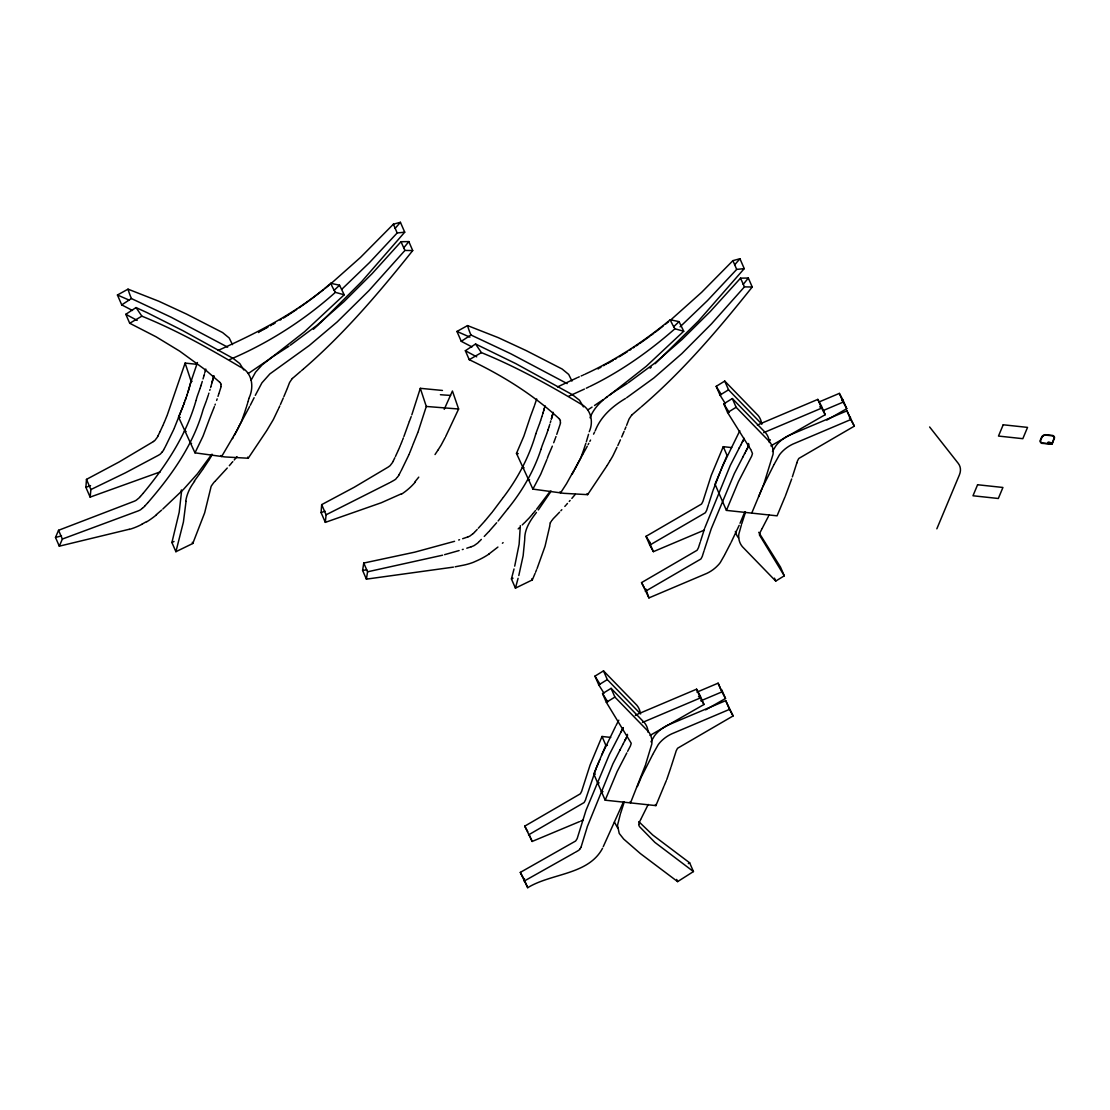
<?xml version="1.0" encoding="UTF-8"?>
<svg xmlns="http://www.w3.org/2000/svg" width="1110" height="1110" viewBox="0 0 1110 1110"><rect width="100%" height="100%" fill="white"/><g stroke="black" fill="none" stroke-linecap="round" stroke-linejoin="round"><path stroke-width="1.5" d="M524.725 538.836C524.628 528.818 530.538 520.09 536.435 512.473M524.711 539.696L523.143 555.721L518.8 575.549M153.471 441.502A32.62 26.806 -40.7 0 1 152.805 441.946L119.089 461.982L86.469 479.381L85.9 487.359L90.132 497.113L160.256 471.875M393.106 461.344L393.037 461.496A7.562 6.271 -40.6 0 1 392.468 462.565A16.4 13.556 -40.7 0 1 391.955 463.245L390.748 464.812A6.48 5.356 -40.8 0 1 389.901 465.825L388.666 466.727A32.62 26.806 -40.7 0 1 388.014 467.185L354.284 487.221L321.678 504.634L321.095 512.598L325.327 522.366L381.285 502.747L400.974 493.992M86.469 479.381L90.895 489.552L90.132 497.113M321.678 504.634L326.09 514.79L325.327 522.366M181.582 491.133L179.182 512.307L171.911 542.512L175.907 551.698L192.793 543.484L204.656 512.848L210.747 487.984A26.099 19.605 -24.7 0 1 210.845 487.401L211.15 486.416A5.314 3.996 -24.2 0 1 211.802 485.32L213.148 483.447A13.112 9.907 -24.1 0 1 214.299 482.004L214.785 481.573M186.05 501.331L183.414 522.033L175.907 551.698M520.326 525.668L519.119 544.275L514.707 566.155M454.573 541.305L414.765 552.156L363.761 563.048L362.595 570.401L366.397 579.142L453.407 567.127M363.761 563.048L367.563 571.803L366.397 579.142M638.916 824.147L638.999 823.44A11.891 8.783 -23.5 0 1 639.11 822.788A6.174 4.565 -23.5 0 1 639.485 821.913L640.72 819.485M549.616 526.653L549.977 524.392A25.572 19.203 -24.7 0 1 550.074 523.809L550.366 522.824M549.561 526.931L545.038 546.314L537.087 568.514M627.455 734.348L627.428 734.515A17.871 13.195 -23.5 0 0 627.303 735.111L626.581 737.359A62.271 45.982 -23.5 0 0 625.915 738.566L625.124 740.092M748.695 444.555L748.653 444.721A17.871 13.195 -23.5 0 0 748.529 445.318L747.807 447.566A62.271 45.982 -23.5 0 0 747.155 448.773L746.364 450.299M514.013 568.972L511.433 578.962L515.428 588.134L532.314 579.919L535.103 573.343M243.798 369.963L239.788 363.567L233.072 358.35L182.789 330.613L146.992 312.604L136.031 307.567L125.819 314.296L129.717 323.26L156.094 336.816L179.681 351.149L205.447 369.908L204.781 372.807M205.405 370.476L205.78 369.061M197.261 364.358L185.12 363.081L191.1 381.216L188.769 389.443M442.46 390.456L420.315 388.32L426.296 406.454L418.068 431.887M518.079 578.31L515.428 588.134M196.123 400.183L196.9 397.394A47.369 37.06 -28.8 0 1 197.4 395.868L200.022 388.514M211.982 382.7L212.496 380.772M212.163 382.02L213.273 378.038A11.447 8.825 -27.5 0 0 213.425 377.553A3.108 2.4 -27.5 0 0 213.481 377.053L213.481 376.942A14.846 11.461 -27.5 0 0 213.384 376.123L213.328 375.679M589.244 431.693C593.836 421.647 590.964 408.91 580.599 403.887C548.645 384.768 515.97 366.647 481.407 352.619L475.552 344.003L465.354 350.732L469.252 359.695C501.637 375.069 532.62 394.147 559.01 418.567M211.788 383.38L212.024 382.548M544.843 406.565L545.052 405.788M195.957 400.807L194.472 405.747M212.565 380.48L213.966 375.763M249.098 397.866C254.356 386.682 252.192 372.003 239.899 366.73C208.305 347.902 176.018 330.003 141.886 316.17L136.031 307.567M543.664 410.742L544.635 407.342M211.594 384.115L211.053 386.044M248.917 398.518L248.182 401.112M551.323 419.122L551.628 418.026M551.726 417.707L553.293 412.421M551.42 418.775L551.864 417.193M588.536 434.301L586.344 441.752M204.434 374.07L204.018 375.555M544.288 408.577L544.025 409.507M551.934 416.916L552.558 414.738L552.336 415.515M185.12 363.081L167.457 414.488M420.315 388.32L411.81 414.89M204.004 375.596L203.033 378.94M550.296 422.73L550.837 420.843M210.886 386.613L210.623 387.556M248.002 401.764L247.627 403.055M543.747 410.492L543.123 412.601M190.851 382.048L188.95 388.805M247.433 403.707L246.545 406.607M543.206 412.31L542.929 413.211M210.067 389.43L209.776 390.359M542.929 413.225L542.651 414.141M188.908 389.013L187.784 392.621M188.811 389.333L187.978 391.983M202.284 381.424L200.924 385.739M549.811 424.325L549.048 426.767M542.471 414.752L542.082 415.973M541.042 449.12L541.93 446.373A48.59 36.797 -28.4 0 1 542.485 444.846L546.578 434.177M197.455 362.512L191.35 380.48A48.771 39.585 -23.7 0 0 190.878 382.048M219.058 393.079L220.862 387.473A4.731 3.496 -23.5 0 0 221.07 386.446M246.337 407.259L244.769 412.074M540.958 449.425C533.868 471.042 522.241 491.036 507.908 508.644M208.916 393.148L208.625 394.078M541.888 416.611L540.695 420.302M796.855 462.87L792.346 476.898M187.909 392.191L187.104 394.73M218.837 393.772L217.99 396.409M585.844 443.362L583.804 449.467M535.825 433.774C529.206 456.834 517.787 478.382 503.274 497.433M548.853 427.392L548.049 429.861M587.454 826.27L612.887 763.86L620.157 749.694M558.843 428.141L560.259 423.909A4.704 3.469 -23.5 0 0 560.467 422.882M587.287 826.784L581.251 846.472A4.926 3.635 -23.5 0 1 580.946 847.374M708.818 503.593L712.773 491.244M700.577 541.097L704.531 528.748M704.364 549.825L711.26 528.721L734.348 473.554L743.228 456.363M620.559 813.505L624.278 801.906M645.618 764.485L651.764 744.186A25.461 18.801 -23.5 0 0 651.945 741.841L651.931 741.05A28.971 21.395 -23.5 0 0 648.24 731.421L614.898 697.08L611.097 688.339L602.563 693.611L606.351 702.339L631.215 743.242A17.871 13.195 -23.5 0 0 631.09 743.853L630.369 746.1A65.962 48.701 -23.5 0 0 629.495 747.71L627.622 751.345M671.12 766.691L675.629 752.649A65.962 48.701 -23.5 0 0 676.115 751.012L677.253 748.806A17.871 13.195 -23.5 0 0 677.627 748.223L733.1 715.936L725.718 700.646L667.734 725.191A28.971 21.395 -23.5 0 0 656.69 733.238L656.01 733.946A25.461 18.801 -23.5 0 0 654.289 736.138L650.973 741.799M201.021 385.434L200.216 387.889M208.333 395.007L206.585 400.238M558.621 428.821L556.762 434.371M713.106 490.218L721 469.891M704.878 527.722L730.324 465.326L739.426 447.621M620.31 814.282L617.507 825.341L619.227 833.416L623.681 839.063L640.345 853.548L677.627 881.617L693.445 871.558L689.657 862.831L652.722 834.997L638.833 821.664M645.465 765.012L630.508 802.905L630.036 801.808M745.518 512.112L741.702 523.976M670.787 767.732L666.763 779.567M708.471 504.662L707.264 508.38A65.962 48.701 -23.5 0 0 706.779 510.031L705.641 512.223A17.871 13.195 -23.5 0 0 705.266 512.806L649.794 545.093L653.388 551.656L704.226 530.15M700.23 542.166L699.023 545.884A65.962 48.701 -23.5 0 0 698.537 547.535L697.399 549.741A17.871 13.195 -23.5 0 0 697.024 550.31L641.552 582.597L648.934 597.902L706.917 573.343A28.971 21.395 -23.5 0 0 717.962 565.295L718.642 564.588A25.461 18.801 -23.5 0 0 720.362 562.409L724.469 555.236M704.017 550.907L702.824 554.611A65.962 48.701 -23.5 0 0 702.339 556.263L701.201 558.469A17.871 13.195 -23.5 0 0 700.826 559.052L645.34 591.325M741.369 525.002L738.871 533.952A25.461 18.801 -23.5 0 0 738.691 536.31L738.705 537.101A28.971 21.395 -23.5 0 0 742.41 546.717L775.737 581.071L784.284 575.812L780.483 567.071L758.74 532.314M791.694 478.965L785.408 495.906M186.896 395.368L187.174 394.522M194.264 406.357C183.982 438.561 164.793 467.088 143.44 492.965M536.713 398.934L534.645 405.094M186.674 396.006L186.966 395.16M546.786 433.566L548.049 429.875M186.744 395.798L185.453 399.614M540.584 420.607L539.654 423.368M217.158 398.879L216.63 400.419M186.036 397.907L185.217 400.252M539.543 423.673L536.366 432.248A47.355 37.046 -28.8 0 0 535.839 433.774M206.363 400.849L203.518 408.466A48.59 36.81 -28.4 0 0 202.991 409.992C193.154 445.11 171.495 475.413 147.894 502.636M244.547 412.712L241.966 420.052A50.56 37.338 -23.5 0 1 241.328 421.647A49.575 36.602 -23.5 0 1 240.745 422.91L236.916 430.486M534.437 405.719L530.316 416.861A48.771 39.613 -23.7 0 0 529.803 418.428L523.865 436.161L516.469 453.366L532.897 489.108L563.922 493.326L587.634 494.658L607.115 465.534M547.313 458.333L548.076 456.196A51.379 37.934 -23.5 0 1 548.562 454.975L552.35 446.137M546.883 459.554L540.695 474.317L532.897 489.108M583.582 450.105L581.293 456.474A50.005 36.921 -23.5 0 1 580.641 458.069A49.02 36.2 -23.5 0 1 580.058 459.332L566.516 483.71L560.536 492.965L559.939 491.869M140.387 496.503L140.262 496.656A12.446 9.518 -27 0 1 138.805 498.126L136.932 499.666A6.022 4.579 -27.1 0 1 135.781 500.513L134.546 501.11A35.881 27.348 -27.2 0 1 133.797 501.415L58.553 530.289L55.5 537.448L59.302 546.175L129.246 529.262M185.148 400.46L184.454 402.375M555.999 436.521L555.555 437.77M58.553 530.289L62.368 539.044L59.302 546.175M412.642 445.387L417.818 432.525M215.298 404.165L214.965 405.108M412.407 446.04L409.701 452.866M184.232 403.013L184.537 402.167M411.2 416.583L409.382 421.342M555.333 438.394L553.682 442.751M183.996 403.651L184.302 402.805M183.747 404.29L184.066 403.443M214.383 406.648L209.61 418.595A51.379 37.948 -23.5 0 0 209.152 419.816L203.019 436.202L194.985 452.838L224.9 456.931L248.224 458.236L266.58 430.846M183.83 404.082L183.108 405.996M403.873 436.591L409.243 421.689M183.275 405.566L181.998 408.882M403.346 437.978L402.666 439.726M183.025 406.218L181.874 409.202M167.194 415.182L165.487 419.413M402.389 440.434L400.682 444.666M182.026 408.771L178.557 417.096L194.985 452.838M751.747 513.111L763.708 484.501L773.004 454.392A25.461 18.801 -23.5 0 0 773.184 452.048L773.157 451.257A28.971 21.395 -23.5 0 0 769.466 441.627L736.138 407.287L732.336 398.546L723.789 403.818L727.591 412.545L750.637 449.37M181.485 410.159L174.492 427.627M641.386 776.847L652.68 754.578M287.254 388.528L289.224 383.408A7.798 5.758 -23.5 0 1 289.641 382.437L289.738 382.298A20.188 14.902 -23.5 0 1 290.14 381.66L291.514 379.62A9.296 6.868 -23.5 0 1 292.318 378.496M536.602 569.721L535.603 572.136M626.609 425.352L628.732 419.858A7.798 5.758 -23.5 0 1 629.162 418.872L629.259 418.748A20.188 14.916 -23.5 0 1 629.661 418.109L631.035 416.056A9.31 6.868 -23.5 0 1 631.826 414.946M598.914 761.724L593.781 773.975L605.172 800.185L655.899 805.61L663.752 786.712M286.935 389.305L283.855 396.659M625.957 426.934L624.847 429.57M596.431 767.69L597.707 764.624M664.168 785.7L666.319 780.594M165.196 420.121L164.308 422.23M400.391 445.374L399.503 447.469M610.736 737.415L602.022 736.471L590.062 765.081L582.237 789.432A65.546 48.41 -23.5 0 0 581.751 791.083L580.613 793.289A17.829 13.167 -23.5 0 0 580.239 793.872L524.752 826.145L532.148 841.449L579.462 821.65M731.698 447.594L723.262 446.678L711.288 475.288L703.476 499.639A65.962 48.701 -23.5 0 0 702.977 501.29L701.839 503.496A17.871 13.195 -23.5 0 0 701.478 504.079L645.992 536.352L649.794 545.093M599.414 760.53L605.824 745.212L602.022 736.471M720.154 471.93L715.02 484.182L726.412 510.392L777.069 515.831L784.978 496.919M720.654 470.737L721.431 468.864M721.722 468.184L727.064 455.419L723.262 446.678M721.292 469.211L722.707 465.798M605.172 800.185L617.146 771.575L626.817 752.913M726.412 510.392L738.386 481.782L748.307 462.606M623.501 801.822L603.257 846.666M740.037 523.282L744.741 512.043M936.84 528.818L959.401 474.872A18.634 13.764 -23.5 0 0 958.249 463.369L929.625 426.975M1052.03 444.097L1041.901 443.362A3.829 2.83 -23.5 0 1 1040.833 442.751L1040.195 441.78A3.663 2.706 -23.5 0 1 1040.125 440.642L1041.749 436.771A3.719 2.747 -23.5 0 1 1042.72 435.758L1043.289 435.841A3.649 2.692 -23.5 0 1 1044.191 435.37A3.163 2.345 -23.5 0 1 1045.44 435.092L1052.433 435.841A3.191 2.359 -23.5 0 1 1053.362 436.355L1053.903 437.201A3.219 2.386 -23.5 0 1 1053.959 438.186L1052.322 443.362M1052.336 443.362L1054.458 438.145A3.719 2.747 -23.5 0 0 1054.403 437.007A4.121 3.039 -23.5 0 0 1053.765 436.036A3.677 2.72 -23.5 0 0 1052.696 435.453L1045.509 434.69A3.663 2.706 -23.5 0 0 1044.08 434.995A4.176 3.08 -23.5 0 0 1043.025 435.536M599.775 759.684L597.915 764.11M722.929 465.284L739.343 431.707A65.962 48.701 -23.5 0 1 739.829 430.805M601.689 755.077L615.412 726.717M596.223 768.189L586.038 798.173A65.546 48.41 -23.5 0 0 585.553 799.824L584.415 802.03A17.829 13.167 -23.5 0 0 584.04 802.599L528.554 834.886M758.574 496.767L762.223 488.081M637.348 786.56L640.983 777.874M624.111 431.346L623.21 433.441M739.177 525.321L731.268 542.082M174.214 428.28L173.798 429.251M409.423 453.518L409.007 454.503M444.222 409.326L452.422 391.011L458.624 409.007L445.651 436.605M164.002 422.924L163.101 424.991M283.258 398.06L280.442 404.484M399.212 448.162L398.31 450.23M622.918 434.149L621.669 437.007M762.667 487.054L773.92 464.785M173.521 429.903L165.626 446.151M408.716 455.156L401.015 471.056M162.795 425.685L160.048 431.61M398.004 450.924L395.438 456.488M620.407 439.865L619.769 441.281M602.536 848.29C588.314 875.041 551.504 873.057 527.708 887.695L520.312 872.391L575.466 841.116A2.206 1.623 -23.5 0 0 575.91 840.603L576.021 840.45A14.735 10.878 -23.5 0 1 576.243 840.076L576.742 839.285A11.766 8.7 -23.5 0 0 577.131 838.647A4.926 3.635 -23.5 0 0 577.408 837.856L586.011 810.3L609.321 754.62L619.241 735.403M279.803 405.899L279.47 406.607M619.449 441.988L617.826 445.526M279.151 407.315L278.666 408.369M590.034 417.776C596.472 401.14 613.136 392.69 627.192 383.477M251.096 380.175L255.536 372.225L262.14 364.899L304.598 331.696L344.197 294.802L339.549 285.201L330.711 283.314C297.452 312.409 257.964 332.57 218.004 350.482M278.332 409.077L273.657 418.9A61.563 45.468 -23.5 0 1 272.894 420.315L267.01 430.139M393.287 460.955L394.827 457.75M157.953 436.008L159.965 431.79M157.911 436.091L157.87 436.175A7.562 6.271 -40.6 0 1 157.259 437.312A16.4 13.556 -40.7 0 1 156.746 438.006L155.636 439.449A6.48 5.356 -40.8 0 1 154.706 440.587L153.471 441.475M616.994 447.288L613.136 455.35A61.383 45.33 -23.5 0 1 612.387 456.751L610.306 460.275M239.455 425.449L246.143 413.045M578.893 461.552L582.806 454.254M255.272 395.396L261.904 382.867L269.883 373.904L309.301 345.488L337.135 321.969L368.922 290.64L404.914 250.444L412.712 250.555L408.813 241.591L401.001 241.716L372.183 273.573L343.892 301.753L316.544 325.674L290.32 345.238M578.587 462.176L576.812 465.645M595.224 430.833C600.69 416.472 612.664 406.107 625.568 398.435M641.039 818.847L648.212 804.431M594.558 432.165L593.572 434.149M254.121 397.713L250.277 405.275M237.068 430.167L239.33 425.768M742.104 442.446L742.645 441.392M744.505 453.879L745.837 451.298M745.906 451.173L746.447 450.119M748.584 462.093L750.735 457.917A65.962 48.701 -23.5 0 1 751.609 456.307L752.33 454.059A17.871 13.195 -23.5 0 1 752.455 453.449L750.901 449.786M615.953 725.676L618.104 721.5A65.962 48.701 -23.5 0 1 618.811 720.21M620.809 732.364L619.477 734.931M620.865 732.239L621.42 731.171M624.597 741.091L623.279 743.672M624.666 740.967L625.207 739.912M724.719 554.722L730.741 543.095M774.183 464.271L779.317 455.072A25.461 18.801 -23.5 0 1 781.038 452.894L781.69 452.172A28.971 21.395 -23.5 0 1 792.776 444.139L850.746 419.58L854.339 426.143L798.853 458.43A17.871 13.195 -23.5 0 1 798.479 459.013L797.341 461.219A65.962 48.701 -23.5 0 1 796.855 462.87M762.168 528.443L768.259 516.677M769.299 514.665L768.786 515.678M652.944 754.065L658.091 744.865A25.461 18.801 -23.5 0 1 659.812 742.687L660.45 741.966A28.971 21.395 -23.5 0 1 671.536 733.932L729.506 709.373L733.1 715.936M221.001 455.488L221.598 456.585L236.749 430.805M740.994 444.597L739.163 448.135M740.717 445.138L744.255 438.394M744.796 453.324L742.965 456.862M619.893 750.193L623.043 744.13M761.89 528.984L761.141 530.441A65.962 48.701 -23.5 0 1 760.267 532.051L759.545 534.298A17.871 13.195 -23.5 0 1 759.42 534.895L784.284 575.812M590.548 440.073L589.854 441.378M621.322 731.351L623.334 727.605L622.779 728.632A62.271 45.982 -23.5 0 0 622.113 729.839L621.586 730.852M742.826 441.058L743.353 440.046A62.271 45.982 -23.5 0 1 744.019 438.838L744.144 438.589M746.614 449.786L748.792 445.804M625.388 739.579L627.552 735.597M576.479 466.269L574.813 469.405M249.583 406.579L246.489 412.393M445.124 437.604L441.239 444.93A53.71 42.624 -32.1 0 1 439.99 446.914L438.103 449.911M236.583 431.11L235.264 433.621M163.656 449.8L165.362 446.636M398.865 475.038L400.474 472.041M772.477 451.492L775.529 446.345A25.461 18.801 -23.5 0 1 777.25 444.153L777.888 443.431A28.971 21.395 -23.5 0 1 788.974 435.397L846.944 410.853L854.339 426.143M163.572 449.966L163.531 450.036A7.132 5.73 -33.6 0 1 162.906 451.09A15.568 12.474 -33.8 0 1 162.351 451.714M398.823 475.122L398.698 475.358A7.132 5.73 -33.6 0 1 398.101 476.343A15.568 12.474 -33.8 0 1 397.546 476.967L397.325 477.244M588.827 443.334L588.134 444.624M234.931 434.246L234.252 435.495M587.273 446.248L583 453.948M574.134 470.654L572.038 474.4M233.225 437.368L232.531 438.616M769.896 440.531L770.326 439.782M212.399 454.392L210.886 456.904M607.323 465.187L610.084 460.636M210.498 457.528L209.138 459.734M551.06 491.078L550.088 492.646M549.7 493.27L538.322 509.948M208.736 460.359L203.102 468.864M580.044 848.803L580.544 848.012A11.794 8.713 -23.5 0 0 580.918 847.374M435.023 454.545L437.895 450.23M211.76 454.323L197.844 473.221M202.672 469.488L199.523 473.914M194.264 481.171L199.065 474.553M550.158 491.3L536.574 509.24M552.031 520.312L552.364 519.855A12.834 9.685 -24.1 0 1 553.529 518.412L557.553 514.305M551.49 521.089L551.087 521.617A5.175 3.899 -24.2 0 0 550.338 522.824M418.761 477.133L415.057 481.698M502.816 498.029L492.771 511.446M412.712 250.555C379.231 292.527 344.239 333.749 303.502 368.936M492.285 512.057L485.167 520.645M628.246 382.77L654.858 363.095L682.039 339.493L710.136 311.674L740.537 278.152L748.334 278.041L752.233 287.004C718.226 329.601 682.678 371.489 641.122 406.995M408.813 241.591L403.651 248.002M748.334 278.041L743.173 284.451M197.358 473.845L183.608 489.26L162.823 509.032M236.999 456.612L236.166 457.625M330.419 284.104L360.542 257.367L393.398 224.192L400.419 222.305L404.72 232.184L361.721 281.551L320.263 323.038M671.356 319.389L701.687 292.263L732.919 260.642L739.954 258.741L744.241 268.62L698.384 321.067L655.191 363.678M507.672 508.935L498.113 520.979M535.547 510.475L532.966 513.583M235.611 458.291L234.21 459.97M575.258 494.38L571.844 498.418M532.453 514.207L529.775 517.302A61.674 46.939 -24.3 0 1 528.943 518.231L525.654 521.589M162.365 451.728L161.144 453.171A6.188 4.953 -33.7 0 1 160.27 454.115L159.007 454.92A31.912 25.433 -33.9 0 1 158.328 455.336L125.43 472.818L90.895 489.552M496.628 522.755L489.607 530.746M396.742 477.938L396.339 478.424A6.188 4.953 -33.7 0 1 395.479 479.367L394.203 480.172A31.912 25.433 -33.9 0 1 393.537 480.575L390.498 482.267M232.795 461.649L231.934 462.662M752.233 287.004L744.435 286.879L711.468 323.884L681.831 353.618L653.859 377.983L626.678 397.713M140.457 496.42L143.176 493.27M231.352 463.328L229.312 465.687M400.419 222.305L395.118 228.396M739.954 258.741L734.654 264.832M570.11 500.43L569.236 501.429M484.64 521.256L478.354 528.193M227.259 468.031L215.076 481.282M567.46 503.454L566.572 504.453M565.989 505.106L564.81 506.424M404.72 232.184L397.172 232.961L369.561 262.515L341.991 289.086M744.241 268.62L736.693 269.411L707.458 300.602L680.083 326.826M144.716 506.132L147.616 502.941M144.577 506.299L144.508 506.368A12.446 9.31 -24.6 0 1 143.037 507.783L142.399 508.269M561.827 509.712L560.883 510.739M489.08 531.329L484.251 536.435M474.525 532.273L477.175 529.456M559.551 512.168L558.205 513.611M474.317 532.509L474.248 532.578A8.644 6.618 -27 0 1 473.318 533.494A16.733 12.765 -27.1 0 1 472.666 533.91M292.346 378.51L300.685 371.337M631.854 414.96L640.206 407.786M479.145 541.625L481.338 539.404M478.563 542.221L478.313 542.471A9.13 6.813 -24.6 0 1 476.925 543.609L474.775 545.135A5.73 4.287 -24.6 0 1 473.706 545.801L472.069 546.453A40.848 30.511 -24.6 0 1 471.181 546.758M584.984 374.223C615.717 360.07 644.188 341.311 670.232 319.763L679.07 321.636L683.718 331.238L646.298 366.272L609.473 395.215M522.255 524.933L525.03 522.2M519.452 527.68L518.176 528.901M339.549 285.201L334.152 290.293M679.07 321.636L673.673 326.742M319.111 324.106L313.409 329.254M651.251 367.188L650.141 368.173M161.616 510.114L156.344 514.624M683.718 331.238L674.908 328.782C649.156 351.398 620.906 371.406 590.02 386.391M503.108 542.637L502.4 543.248M303.03 369.339L301.601 370.56M497.918 547.063L488.941 554.001M329.018 285.27L324.855 288.628M668.539 321.706L665.764 323.967M1043.012 436.022L1042.776 436.23A3.219 2.373 -23.5 0 0 1042.013 437.16L1040.611 440.614A3.233 2.386 -23.5 0 0 1040.68 441.6L1041.236 442.46A3.399 2.511 -23.5 0 0 1042.165 442.973L1052.044 444.083M142.246 508.394L141.261 509.185A6.022 4.495 -24.6 0 1 139.957 510.1L138.722 510.683A35.853 26.765 -24.6 0 1 137.973 510.988L62.368 539.044M323.496 289.724L310.314 299.825M663.017 326.16L655.011 332.389M472.527 534.063L470.765 535.381A7.867 6.036 -26.9 0 1 469.53 536.255L467.879 536.893M653.707 333.388L651.112 335.317M649.836 336.274L639.86 343.406M309.038 300.754L299.117 307.803M270.41 358.447L248.293 373.501M270.229 358.363L287.67 347.041M607.267 396.783L605.963 397.699M232.476 344.627L229.201 337.981L222.597 332.57L186.522 314.075L158.744 301.212L128.025 289.155L117.438 295.01L121.725 304.875L131.41 298.562L171.148 317.238L227.647 347.166M571.969 381.063L568.695 374.417L562.104 369.006L526.043 350.524L498.265 337.648L467.546 325.591L456.959 331.446L461.26 341.325L470.945 334.998L510.669 353.688L567.154 383.602M602.952 399.794L594.502 405.497M638.652 344.239L636.238 345.876M587.773 409.937L592.046 407.12M288.988 346.153L288.198 346.681M296.717 309.44L295.524 310.245M294.927 310.647L291.986 312.59M634.462 347.083L633.269 347.874M770.853 445.887L825.216 414.696L821.414 405.969L817.82 399.392L759.851 423.951A28.971 21.395 -23.5 0 0 757.409 425.227M557.497 386.918L576.95 377.858M291.403 312.978L288.517 314.838M630.938 349.414L629.772 350.177M287.948 315.212L285.103 317.002M627.469 351.648L626.331 352.383M258.547 332.528L259.254 332.084M598.068 368.978L598.776 368.534M625.762 352.744L622.932 354.492M650.044 735.417L703.976 704.489L700.188 695.762L696.594 689.185L638.611 713.744A28.971 21.395 -23.5 0 0 635.295 715.534M284.535 317.363L283.411 318.057M622.377 354.839L620.712 355.866M725.427 403.762L720.001 395.077L716.2 386.349L724.747 381.077L758.074 415.431A28.971 21.395 -23.5 0 1 761.599 423.507M720.001 395.077L728.535 389.818L761.876 424.159M727.591 412.545L736.138 407.287M603.937 693.139L598.762 684.87L594.96 676.143L603.507 670.87L636.849 705.225A28.971 21.395 -23.5 0 1 640.359 713.3M598.762 684.87L607.309 679.611L640.637 713.952M606.351 702.339L614.898 697.08M281.191 319.416L280.081 320.096M688.339 863.622L689.657 862.831M129.717 323.26L141.886 316.17M469.252 359.695L481.407 352.619M620.157 356.199L619.061 356.865M260.337 331.418L261.447 330.752M146.589 521.575L142.122 524.1M599.858 367.868L600.968 367.202M616.605 358.336L615.259 359.127M275.197 323.01L274.115 323.634M262.362 330.225L263.736 329.434M273.587 323.94L272.519 324.55M613.108 360.375L611.513 361.291M819.707 406.94L821.414 405.969M841.81 400.599L842.948 399.947L839.354 393.384L818.778 402.084M826.881 420.052L846.75 408.688L842.948 399.947M849.4 418.068L850.538 417.415M698.481 696.733L700.188 695.762M721.139 690.073L718.114 683.177L696.927 692.127M705.641 709.845L725.51 698.481L721.708 689.74M524.114 881.118L574.286 852.882M575.174 852.383L577.505 851.037A24.142 17.829 -23.5 0 0 578.282 850.565L579.267 849.844A3.774 2.789 -23.5 0 0 579.864 849.095M271.464 325.147L270.341 325.785M603.535 365.717L604.381 365.259M610.986 361.596L609.279 362.554M264.291 329.129L265.706 328.338M608.696 362.873L607.531 363.511M266.275 328.019L268.01 327.075M606.379 364.149L605.519 364.621M389.79 482.656L326.09 514.79M568.778 396.214L584.415 389.083M229.59 359.612C268.273 343.226 304.043 320.318 335.373 292.346L344.197 294.802M174.006 541.486L171.911 542.512M511.433 578.962L513.014 578.185M589.077 386.849L586.26 388.209M763.638 432.678L821.622 408.133L825.216 414.696M642.413 722.471L700.382 697.926L703.976 704.489M584.013 374.667L583.055 375.111M582.112 375.541L581.154 375.971M579.281 376.817L577.88 377.442M580.683 821.136L583.097 820.11M823.176 410.561L843.156 402.111L846.75 408.688M645.992 536.352L650.196 542.665M645.742 588.91L648.934 597.902M700.729 700.868L721.916 691.905L725.51 698.481M523.684 878.551L524.517 878.704M90.548 485.625L85.9 487.359M324.994 511.155L321.095 512.598M471.181 546.772L466.783 548.201M462.648 538.711L467.005 537.212A40.931 31.26 -27.1 0 0 467.879 536.851M459.554 539.724L458.666 540.001M463.231 549.297L462.329 549.575M459.124 550.546L444.569 554.667M442.613 555.194L367.563 571.803M55.5 537.448L61.522 535.866M455.128 566.808L463.605 565.156A49.048 36.561 -24.3 0 0 473.36 562.312L477.453 560.481A59.385 44.511 -24.3 0 0 488.997 554.07M362.595 570.401L366.786 569.888M458.624 409.007L426.296 406.454M605.824 745.212L607.406 745.379M593.781 773.975L595.376 774.156M597.582 782.716L599.164 782.883M601.384 791.444L602.966 791.624M191.1 381.216L192.113 381.327M516.469 453.366L518.245 453.643M524.087 467.768L522.31 467.49M180.236 417.36L178.557 417.096M527.791 479.395L529.567 479.673M186.078 431.485L184.399 431.221M191.558 443.403L189.865 443.126M456.959 331.446L469.946 337.149M117.438 295.01L129.287 300.172M475.552 344.003L515.748 363.594L572.371 394.674L579.476 400.21L583.444 406.884M461.26 341.325L471.986 346.917M121.725 304.875L132.465 310.481M465.354 350.732L476.69 356.837M125.819 314.296L137.168 320.388M205.447 369.908L219.683 382.215M693.445 871.558L654.9 842.393L639.846 826.964A27.32 20.174 -23.5 0 1 639.304 826.215L638.847 825.257A3.732 2.761 -23.5 0 1 638.861 824.55M732.336 398.546L765.678 432.9A28.971 21.395 -23.5 0 1 769.327 442.529M611.097 688.339L644.438 722.693A28.971 21.395 -23.5 0 1 648.101 732.322M617.77 828.157L614.427 822.121M716.2 386.349L721.375 394.619M723.789 403.818L729.228 412.49M594.96 676.143L600.135 684.412M602.563 693.611L607.739 701.881M641.552 582.597L644.424 587.856M524.752 826.145L527.791 831.695M520.312 872.391L521.103 873.834M521.214 874.028L522.283 875.984M522.505 876.387L523.351 877.941M587.634 494.658L587.093 493.562M248.224 458.236L247.683 457.126M744.435 286.879L740.537 278.152M404.914 250.444L401.001 241.716M839.354 393.384L843.156 402.111M846.944 410.853L850.746 419.58M817.82 399.392L821.622 408.133M736.693 269.411L732.919 260.642M724.747 381.077L728.535 389.818M774.475 578.157L775.737 581.071M718.114 683.177L721.916 691.905M725.718 700.646L729.506 709.373M649.586 542.929L653.388 551.656M696.594 689.185L700.382 697.926M603.507 670.87L607.309 679.611M655.427 804.514L655.899 805.61M397.172 232.961L393.398 224.192M676.684 879.439L677.627 881.617M531.815 578.782L532.314 579.919M529.539 835.442L530.011 836.538M530.497 837.634L532.148 841.449M523.906 878.967L524.392 880.05M524.628 880.605L527.708 887.695M192.294 542.332L192.793 543.484M748.501 443.487L748.709 444.208M552.78 412.407L552.794 412.545A14.694 11.336 -27.5 0 1 552.863 413.253L552.877 413.489A3.094 2.386 -27.5 0 1 552.808 413.974A11.377 8.783 -27.5 0 1 552.669 414.474M220.848 384.226L220.862 384.393A16.317 12.043 -23.5 0 0 220.89 384.712L221.001 385.753A16.345 12.071 -23.5 0 1 221.043 386.446M560.259 420.662L560.273 420.829A16.206 11.96 -23.5 0 0 560.286 421.148L560.397 422.175A16.178 11.946 -23.5 0 1 560.439 422.882M470.945 334.97A86.4 35.548 -83.9 0 1 467.532 325.618M558.968 418.609A8.061 5.952 -23.5 0 1 560.453 420.579M674.908 328.754A124.126 51.074 -83.9 0 1 670.218 319.791M415.404 481.92A52.656 42.458 -32.2 0 1 401.223 494.366M450.604 395.382A222.527 145.008 -15.6 0 1 440.406 394.702M335.387 292.318A124.126 51.074 -83.9 0 1 330.697 283.341M156.524 514.776A67.502 50.907 -24.1 0 1 146.756 521.811M142.163 524.17A47.938 35.811 -24.3 0 1 129.273 529.428M219.627 382.256A7.451 5.494 -23.5 0 1 221.015 384.157M131.424 298.534A86.4 35.548 -83.9 0 1 128.011 289.169M181.207 491.175A49.7 37.726 -29.2 0 1 181.374 489.954M185.731 501.359A49.839 37.074 -25.8 0 1 194.611 481.324M738.608 537.989A28.971 21.395 -23.5 0 1 735.361 531.44M977.591 484.751L972.984 495.768L998.32 498.487L1002.927 487.47L977.591 484.751M1003.204 424.783L998.487 436.063L1022.823 438.686L1027.541 427.392L1003.204 424.783M1048.256 442.224L1048.45 442.945L1048.256 442.224M1049.561 442.363L1049.741 443.084L1049.561 442.363M1050.851 442.502L1051.045 443.223L1050.851 442.502"/></g></svg>
